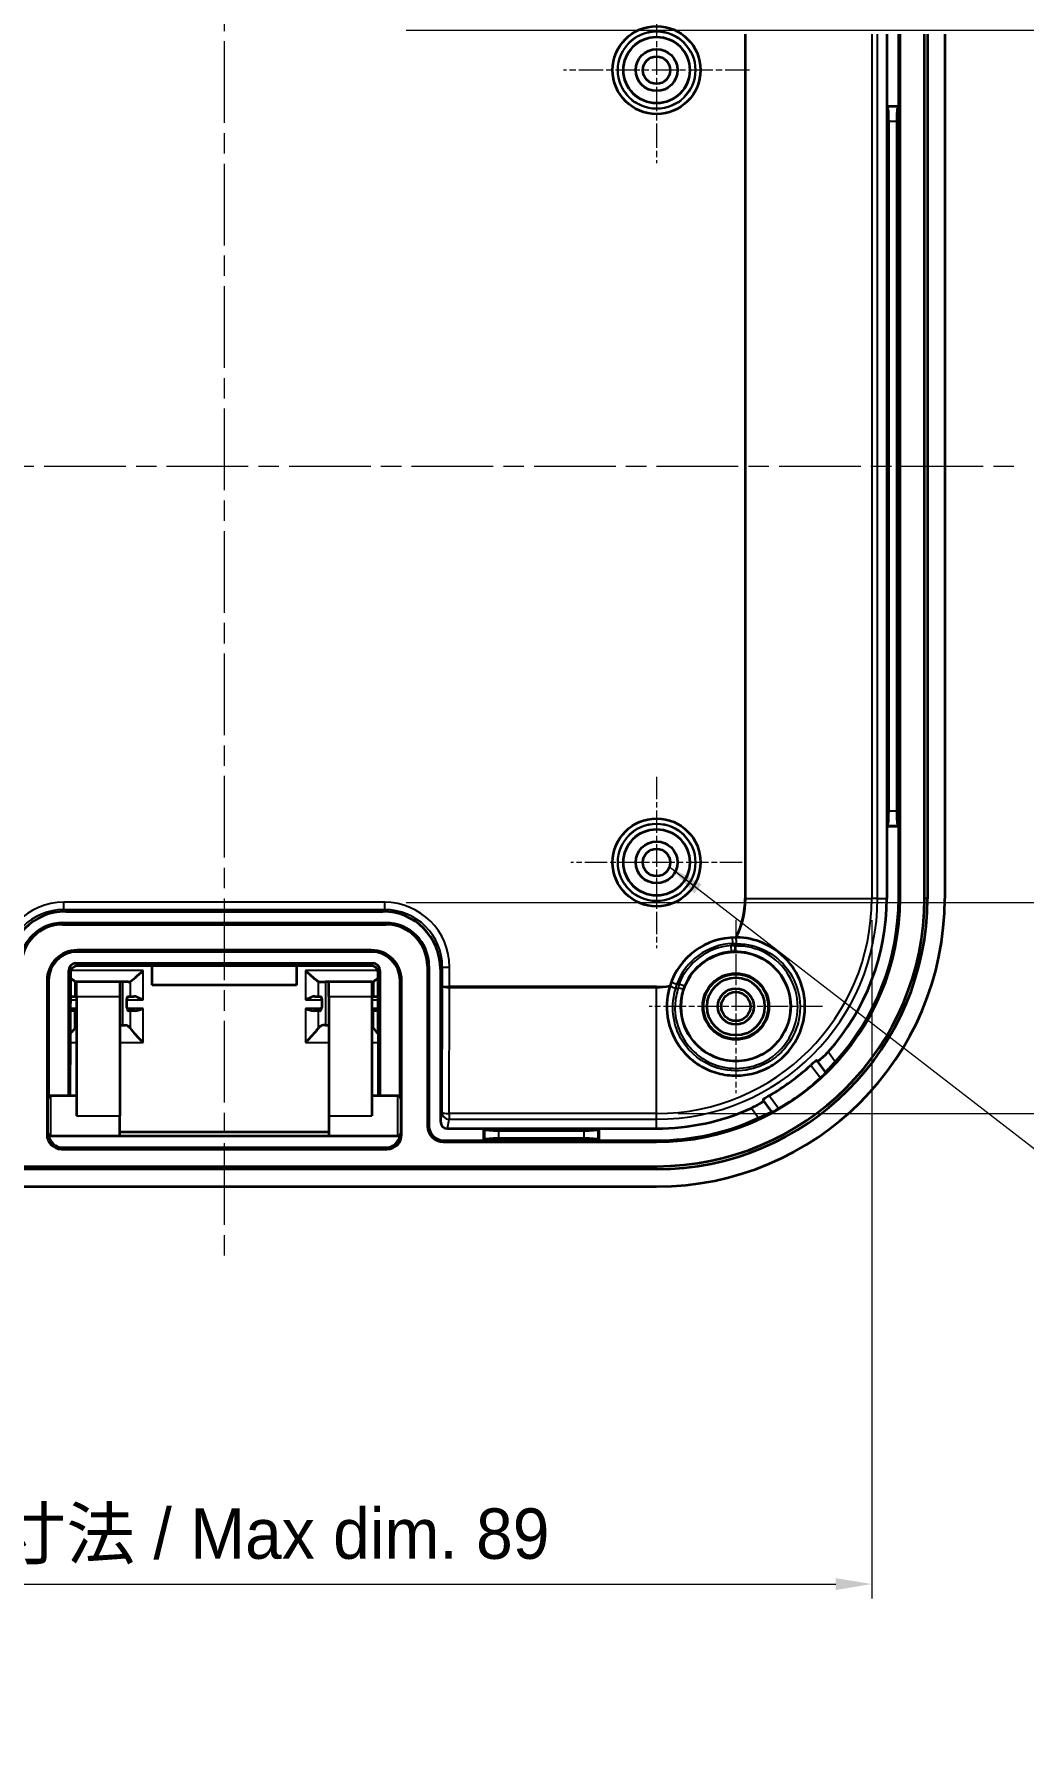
# Model space of a CAD drawing. Header units: millimetres. Extents: x -225 to 2542, y -269 to 293.
# Drawn here: x 1523.4 to 1592, y -10.8 to 107.4 of the extents above; entities that cross this region are included whole.
import ezdxf

# ---------------------------------------------------------------- set-up
doc = ezdxf.new("R2010")
doc.units = ezdxf.units.MM
doc.linetypes.add('CHAIN', pattern=[0.3543, 0.2362, -0.0295, 0.0591, -0.0295])
doc.layers.get('Defpoints').update_dxf_attribs({"lineweight": 25})
for name, color, linetype, lineweight in [('Center Mark (ISO)', 131, 'Continuous', 18), ('Centerline (ISO)', 131, 'Continuous', 18), ('Dimension (ISO)', 7, 'Continuous', 18), ('Symbol (ISO)', 7, 'Continuous', 18), ('Visible (ISO)', 7, 'Continuous', 35), ('Visible Narrow (ISO)', 7, 'Continuous', 25)]:
    doc.layers.add(name, color=color, linetype=linetype, lineweight=lineweight)
doc.styles.add('Note Text (TK)', font='MS PGothic.ttf')
doc.dimstyles.new('Default - Method 1b (TK)', dxfattribs={"dimtxt": 2.5, "dimasz": 2.5, "dimexe": 1, "dimexo": 1.5, "dimgap": 1, "dimtad": 1, "dimtoh": 1, "dimrnd": 1e-08, "dimdsep": 46, "dimtxsty": 'Note Text (TK)', "dimcen": 0.09, "dimdle": 5, "dimclrd": 100, "dimclre": 100, "dimclrt": 7, "dimadec": 1, "dimazin": 1, "dimtfac": 1, "dimtmove": 0, "dimatfit": 3, "dimfxl": 1, "dimtolj": 1, "dimlwd": -1, "dimlwe": -1, "dimarcsym": 0})
doc.dimstyles.new('Default - Method 1b (TK)$7', dxfattribs={"dimtxt": 2.5, "dimasz": 2.5, "dimexe": 1, "dimexo": 1.5, "dimgap": 1, "dimtad": 1, "dimtoh": 1, "dimrnd": 1e-08, "dimdsep": 46, "dimtxsty": 'Note Text (TK)', "dimcen": 0.09, "dimdle": 5, "dimclrd": 100, "dimclre": 100, "dimclrt": 7, "dimadec": 1, "dimazin": 1, "dimtfac": 1, "dimtmove": 0, "dimatfit": 3, "dimfxl": 1, "dimtolj": 1, "dimlwd": -1, "dimlwe": -1, "dimarcsym": 0})
doc.dimstyles.get("Standard").update_dxf_attribs({"dimtxt": 0.18, "dimasz": 0.18, "dimexe": 0.18, "dimexo": 0.0625, "dimgap": 0.09, "dimtad": 0, "dimtih": 1, "dimtoh": 1, "dimdec": 4, "dimzin": 0, "dimdsep": 46, "dimtxsty": 'Standard', "dimcen": 0.09, "dimadec": 0, "dimazin": 0, "dimtfac": 1, "dimtdec": 4, "dimtofl": 0, "dimtmove": 0, "dimatfit": 3, "dimfxl": 1, "dimtolj": 1, "dimtzin": 0, "dimarcsym": 0})
doc.dimstyles.new('Standard$0', dxfattribs={"dimtxt": 0.18, "dimasz": 0.18, "dimexe": 0.18, "dimexo": 0.0625, "dimgap": 0.09, "dimtad": 0, "dimtih": 1, "dimtoh": 1, "dimdec": 4, "dimzin": 0, "dimdsep": 46, "dimtxsty": 'Standard', "dimcen": 0.09, "dimadec": 0, "dimazin": 0, "dimtfac": 1, "dimtdec": 4, "dimtofl": 0, "dimtmove": 0, "dimatfit": 3, "dimfxl": 1, "dimtolj": 1, "dimtzin": 0, "dimarcsym": 0})

# ---------------------------------------------------------------- blocks, each defined once
blk = doc.blocks.new('*D55')
at = {"layer": 'Defpoints', "color": 0, "transparency": 16777216}
for p in [(1491.62, 47.43), (1581.48, 47.43), (1581.48, -0.16)]:
    blk.add_point(p, dxfattribs=at)
at = {"layer": 'Dimension (ISO)', "color": 100, "transparency": 16777216}
for p, q in [((1491.62, 45.93), (1491.62, -1.16)), ((1581.48, 45.93), (1581.48, -1.16)), ((1494.12, -0.16), (1578.98, -0.16))]:
    blk.add_line(p, q, dxfattribs=at)
for points in [[(1494.12, 0.25), (1494.12, -0.58), (1491.62, -0.16)], [(1578.98, 0.25), (1578.98, -0.58), (1581.48, -0.16)]]:
    blk.add_solid(points, dxfattribs=at)
at = {"layer": 'Dimension (ISO)', "color": 7, "transparency": 16777216, "insert": (1511.27, 3.14), "char_height": 3.5, "attachment_point": 4, "style": 'Note Text (TK)'}
blk.add_mtext('\\A1;有効寸法 / Max dim. 89', dxfattribs=at)
blk = doc.blocks.new('*D56')
at = {"layer": 'Defpoints', "color": 0, "transparency": 16777216}
for p in [(1547.68, 107.7), (1547.68, 47.16), (1606.5, 47.16)]:
    blk.add_point(p, dxfattribs=at)
at = {"layer": 'Dimension (ISO)', "color": 100, "transparency": 16777216}
for p, q in [((1549.18, 107.7), (1607.5, 107.7)), ((1606.5, 105.2), (1606.5, 49.66)), ((1549.18, 47.16), (1607.5, 47.16))]:
    blk.add_line(p, q, dxfattribs=at)
for points in [[(1606.09, 105.2), (1606.92, 105.2), (1606.5, 107.7)], [(1606.09, 49.66), (1606.92, 49.66), (1606.5, 47.16)]]:
    blk.add_solid(points, dxfattribs=at)
at = {"layer": 'Dimension (ISO)', "color": 7, "transparency": 16777216, "insert": (1602.87, 48.48), "char_height": 2.5, "attachment_point": 4, "rotation": 90, "style": 'Note Text (TK)'}
blk.add_mtext('\\A1;{\\H4;有効寸法 / Max dim. 60}', dxfattribs=at)
blk = doc.blocks.new('*D57')
at = {"layer": 'Defpoints', "color": 0, "transparency": 16777216}
for p in [(1566.55, 122.36), (1566.55, 32.5), (1626.3, 32.5)]:
    blk.add_point(p, dxfattribs=at)
at = {"layer": 'Dimension (ISO)', "color": 100, "transparency": 16777216}
for p, q in [((1568.05, 122.36), (1627.3, 122.36)), ((1626.3, 119.86), (1626.3, 35)), ((1568.05, 32.5), (1627.3, 32.5))]:
    blk.add_line(p, q, dxfattribs=at)
for points in [[(1625.88, 119.86), (1626.72, 119.86), (1626.3, 122.36)], [(1625.88, 35), (1626.72, 35), (1626.3, 32.5)]]:
    blk.add_solid(points, dxfattribs=at)
at = {"layer": 'Dimension (ISO)', "color": 7, "transparency": 16777216, "insert": (1622.99, 52.15), "char_height": 3.5, "attachment_point": 4, "rotation": 90, "style": 'Note Text (TK)'}
blk.add_mtext('\\A1;有効寸法 / Max dim. 89', dxfattribs=at)
blk = doc.blocks.new('*D124')
at = {"color": 0, "linetype": 'ByBlock', "lineweight": -2, "transparency": 16777216}
for p, q in [((1850.51, 130.28), (1837.12, 121.49)), ((1852.31, 130.28), (1850.51, 130.28)), ((1225.57, 81.18), (1230.27, 81.18)), ((1230.09, 79.38), (1230.09, 78.42)), ((1230.09, 75.48), (1230.09, 76.44)), ((1225.57, 73.68), (1230.27, 73.68))]:
    blk.add_line(p, q, dxfattribs=at)
at = {"color": 0, "lineweight": -2, "transparency": 16777216}
for p, q in [((1832.69, 118.63), (1832.87, 118.63)), ((1832.78, 118.54), (1832.78, 118.72))]:
    blk.add_line(p, q, dxfattribs=at)
at = {"color": 0, "transparency": 16777216}
for points in [[(1836.96, 121.74), (1837.29, 121.24), (1835.62, 120.5)], [(1229.79, 79.38), (1230.39, 79.38), (1230.09, 81.18)], [(1229.79, 75.48), (1230.39, 75.48), (1230.09, 73.68)]]:
    blk.add_solid(points, dxfattribs=at)
at = {"layer": 'Defpoints', "color": 0, "transparency": 16777216}
for p in [(1835.62, 120.5), (1829.93, 116.77), (1225.51, 81.18), (1225.51, 73.68), (1230.09, 73.68)]:
    blk.add_point(p, dxfattribs=at)
at = {"color": 0, "transparency": 16777216, "char_height": 1.8, "attachment_point": 5}
for s, insert in [('\\A1;∅6.8000', (1857.35, 130.28)), ('\\A1;7.5000', (1230.09, 77.43))]:
    blk.add_mtext(s, dxfattribs=dict(at, insert=insert))
blk = doc.blocks.new('*D125')
at = {"color": 0, "linetype": 'ByBlock', "lineweight": -2, "transparency": 16777216}
for p, q in [((1851.36, 108.92), (1837.75, 104.8)), ((1853.16, 108.92), (1851.36, 108.92)), ((1200.51, 77.37), (1200.51, 70.74)), ((1218.01, 77.37), (1218.01, 70.74)), ((1202.31, 70.92), (1204.52, 70.92)), ((1216.21, 70.92), (1214, 70.92))]:
    blk.add_line(p, q, dxfattribs=at)
at = {"color": 0, "lineweight": -2, "transparency": 16777216}
for p, q in [((1832.69, 103.29), (1832.87, 103.29)), ((1832.78, 103.2), (1832.78, 103.38))]:
    blk.add_line(p, q, dxfattribs=at)
at = {"color": 0, "transparency": 16777216}
for points in [[(1837.67, 105.09), (1837.84, 104.52), (1836.03, 104.28)], [(1202.31, 71.22), (1202.31, 70.62), (1200.51, 70.92)], [(1216.21, 71.22), (1216.21, 70.62), (1218.01, 70.92)]]:
    blk.add_solid(points, dxfattribs=at)
at = {"layer": 'Defpoints', "color": 0, "transparency": 16777216}
for p in [(1836.03, 104.28), (1829.52, 102.31), (1200.51, 77.43), (1218.01, 77.43), (1200.51, 70.92)]:
    blk.add_point(p, dxfattribs=at)
at = {"color": 0, "transparency": 16777216, "char_height": 1.8, "attachment_point": 5}
for s, insert in [('\\A1;∅6.8000', (1858.2, 108.92)), ('\\A1;17.5000', (1209.26, 70.92))]:
    blk.add_mtext(s, dxfattribs=dict(at, insert=insert))

msp = doc.modelspace()

# ---------------------------------------------------------------- linework, layer by layer
at = {"layer": 'Center Mark (ISO)', "linetype": 'CHAIN', "ltscale": 7.167188}
for p, q in [((1566.55239, 111.38177), (1566.55239, 98.48177)), ((1573.00239, 104.93177), (1560.10239, 104.93177))]:
    msp.add_line(p, q, dxfattribs=at)
at = {"layer": 'Center Mark (ISO)', "linetype": 'CHAIN', "ltscale": 6.611584}
for p, q in [((1566.55239, 55.88177), (1566.55239, 43.98177)), ((1572.50239, 49.93177), (1560.60239, 49.93177))]:
    msp.add_line(p, q, dxfattribs=at)
at = {"layer": 'Center Mark (ISO)', "linetype": 'CHAIN', "ltscale": 6.674367}
for p, q in [((1572.05239, 45.93827), (1572.05239, 33.92527)), ((1578.05889, 39.93177), (1566.04589, 39.93177))]:
    msp.add_line(p, q, dxfattribs=at)
at = {"layer": 'Centerline (ISO)', "linetype": 'CHAIN', "ltscale": 23.990969}
for p, q in [((1536.55239, 132.43177), (1536.55239, 22.43177)), ((1481.55239, 77.43177), (1591.55239, 77.43177))]:
    msp.add_line(p, q, dxfattribs=at)
at = {"layer": 'Visible (ISO)'}
for p, q in [((1582.52778, 107.43177), (1582.52778, 102.43177)), ((1583.35239, 102.43177), (1583.35239, 107.43177)), ((1583.45366, 47.43177), (1583.45366, 107.43177)), ((1585.14961, 47.43177), (1585.14961, 107.43177)), ((1585.35239, 107.43177), (1585.35239, 47.43177)), ((1586.55239, 107.43177), (1586.55239, 47.43177)), ((1582.52778, 102.43177), (1583.35239, 102.43177)), ((1582.52778, 102.43177), (1582.57915, 102.3804)), ((1582.52778, 102.43177), (1582.52778, 52.43177)), ((1583.35239, 102.43177), (1583.30102, 102.3804)), ((1583.35239, 52.43177), (1583.35239, 102.43177)), ((1582.65901, 53.47934), (1582.65901, 101.38421)), ((1583.22116, 101.38421), (1583.22116, 53.47934)), ((1582.52778, 52.43177), (1582.57915, 52.48314)), ((1582.52778, 52.43177), (1582.52778, 47.43177)), ((1583.35239, 52.43177), (1582.52778, 52.43177)), ((1583.35239, 52.43177), (1583.30102, 52.48314)), ((1583.35239, 47.43177), (1583.35239, 52.43177)), ((1525.55179, 46.53177), (1547.553, 46.53177)), ((1525.35239, 45.73177), (1547.75239, 45.73177)), ((1525.35239, 45.6305), (1547.75239, 45.6305)), ((1546.75239, 43.83304), (1526.35239, 43.83304)), ((1526.25232, 42.93177), (1546.85247, 42.93177)), ((1546.75239, 43.73177), (1526.35239, 43.73177)), ((1526.39704, 42.78698), (1546.70775, 42.78698)), ((1531.55239, 41.42253), (1531.55239, 42.78698)), ((1541.55239, 42.78698), (1541.55239, 41.42253)), ((1550.65112, 42.73177), (1550.65112, 31.63177)), ((1550.75239, 42.73177), (1550.75239, 31.63177)), ((1524.25112, 41.73177), (1524.25112, 31.02989)), ((1524.35239, 41.73177), (1524.35239, 33.66406)), ((1525.75239, 33.73177), (1525.75239, 42.43185)), ((1525.86384, 33.73177), (1525.89371, 42.28886)), ((1526.21118, 41.65881), (1526.21118, 40.63177)), ((1529.30239, 41.63177), (1526.30239, 41.63177)), ((1526.30239, 40.63177), (1526.30239, 41.63177)), ((1529.52065, 41.63177), (1529.30239, 41.63177)), ((1529.30239, 41.63177), (1529.30239, 40.63177)), ((1529.89249, 41.63177), (1529.52065, 41.63177)), ((1541.55239, 41.42253), (1531.55239, 41.42253)), ((1543.2123, 41.63177), (1543.58414, 41.63177)), ((1543.80239, 41.63177), (1543.58414, 41.63177)), ((1546.80239, 41.63177), (1543.80239, 41.63177)), ((1543.80239, 40.63177), (1543.80239, 41.63177)), ((1546.80239, 41.63177), (1546.80239, 40.63177)), ((1546.89361, 41.65881), (1546.89361, 40.63177)), ((1547.21108, 42.28886), (1547.24095, 33.73177)), ((1547.35239, 42.43185), (1547.35239, 33.73177)), ((1548.75239, 33.66406), (1548.75239, 41.73177)), ((1548.85366, 31.02989), (1548.85366, 41.73177)), ((1551.55239, 42.53238), (1551.55239, 31.9585)), ((1525.95141, 40.63177), (1526.21118, 40.63177)), ((1526.30239, 40.63177), (1526.21118, 40.63177)), ((1526.30239, 40.63177), (1526.30239, 32.33177)), ((1529.30239, 40.63177), (1529.30239, 32.33177)), ((1529.79249, 39.871), (1529.79249, 40.471)), ((1529.87447, 40.63177), (1530.02412, 40.63177)), ((1530.02412, 40.63177), (1530.26598, 40.63177)), ((1542.83881, 40.63177), (1543.08067, 40.63177)), ((1543.08067, 40.63177), (1543.23032, 40.63177)), ((1543.3123, 40.471), (1543.3123, 39.871)), ((1543.80239, 40.63177), (1543.80239, 32.33177)), ((1546.89361, 40.63177), (1546.80239, 40.63177)), ((1546.80239, 40.63177), (1546.80239, 32.33177)), ((1546.89361, 40.63177), (1547.15338, 40.63177)), ((1526.21118, 39.63177), (1525.88443, 39.63177)), ((1526.21118, 39.63177), (1526.30239, 39.63177)), ((1526.21118, 38.44107), (1526.21118, 39.63177)), ((1530.02412, 39.63177), (1529.91447, 39.63177)), ((1530.3712, 39.63177), (1530.02412, 39.63177)), ((1543.08067, 39.63177), (1542.73359, 39.63177)), ((1543.19032, 39.63177), (1543.08067, 39.63177)), ((1546.80239, 39.63177), (1546.89361, 39.63177)), ((1547.22036, 39.63177), (1546.89361, 39.63177)), ((1546.89361, 38.44107), (1546.89361, 39.63177)), ((1529.30239, 38.63177), (1529.52065, 38.63177)), ((1529.52065, 38.63177), (1529.69249, 38.63177)), ((1543.58414, 38.63177), (1543.4123, 38.63177)), ((1543.58414, 38.63177), (1543.80239, 38.63177)), ((1577.68956, 36.13404), (1578.26934, 35.34344)), ((1578.27768, 35.33207), (1578.26934, 35.34344)), ((1524.30239, 31.13177), (1524.30239, 33.53177)), ((1526.30239, 33.73177), (1524.50239, 33.73177)), ((1548.60239, 33.73177), (1546.80239, 33.73177)), ((1548.80239, 33.53177), (1548.80239, 31.13177)), ((1574.55987, 32.62317), (1573.9801, 33.41377)), ((1529.30239, 30.93177), (1529.30239, 32.33177)), ((1543.80239, 32.33177), (1543.80239, 30.93177)), ((1574.55987, 32.62317), (1574.56821, 32.6118)), ((1529.30239, 30.93177), (1524.50239, 30.93177)), ((1543.80239, 31.20082), (1529.30239, 31.20082)), ((1543.80239, 30.93177), (1529.30239, 30.93177)), ((1548.60239, 30.93177), (1543.80239, 30.93177)), ((1552.05151, 31.45639), (1554.55239, 31.45639)), ((1554.55239, 31.45639), (1562.55239, 31.45639)), ((1554.55239, 31.45639), (1554.60376, 31.40502)), ((1554.55239, 30.63177), (1554.55239, 31.45639)), ((1555.59996, 31.32516), (1561.50483, 31.32516)), ((1561.50483, 30.76301), (1555.59996, 30.76301)), ((1562.55239, 31.45639), (1562.50102, 31.40502)), ((1562.55239, 31.45639), (1566.55239, 31.45639)), ((1562.55239, 31.45639), (1562.55239, 30.63177)), ((1525.25052, 30.0305), (1547.85427, 30.0305)), ((1525.35179, 30.13177), (1547.753, 30.13177)), ((1551.75239, 30.63177), (1554.55239, 30.63177)), ((1551.75239, 30.5305), (1566.55239, 30.5305)), ((1554.55239, 30.63177), (1554.60376, 30.68314)), ((1554.55239, 30.63177), (1562.55239, 30.63177)), ((1562.55239, 30.63177), (1562.50102, 30.68314)), ((1562.55239, 30.63177), (1566.55239, 30.63177)), ((1506.55239, 28.83456), (1566.55239, 28.83456)), ((1566.55239, 28.63177), (1506.55239, 28.63177)), ((1506.55239, 27.43177), (1566.55239, 27.43177))]:
    msp.add_line(p, q, dxfattribs=at)
for centre, radius in [((1566.55239, 104.93177), 3.05), ((1566.55239, 104.93177), 2.3), ((1566.55239, 104.93177), 1.45), ((1566.55239, 104.93177), 0.95), ((1566.55239, 49.93177), 3.05), ((1566.55239, 49.93177), 2.3), ((1566.55239, 49.93177), 1.45), ((1566.55239, 49.93177), 0.95), ((1572.05239, 39.93177), 3.8), ((1572.05239, 39.93177), 2.3), ((1572.05239, 39.93177), 2.25), ((1572.05239, 39.93177), 2), ((1572.05239, 39.93177), 1.25007), ((1572.05239, 39.93177), 1.0065)]:
    msp.add_circle(centre, radius, dxfattribs=at)
for centre, radius, start, end in [((1566.55239, 47.43177), 20, 270, 0), ((1566.55239, 47.43177), 18.8, 270, 0), ((1566.55239, 47.43177), 16.90127, 270, 0), ((1566.55239, 47.43177), 18.59721, 270, 0), ((1566.55239, 47.43177), 15.97538, 318.1751297, 0), ((1566.55239, 47.43177), 16.8, 317.5820266, 0), ((1525.35239, 42.73177), 3, 90, 180), ((1525.35239, 42.73177), 2.89873, 90, 180), ((1547.75239, 42.73177), 3, 0, 90), ((1547.75239, 42.73177), 2.89873, 0, 90), ((1526.35239, 41.73177), 2.10127, 90, 180), ((1546.75239, 41.73177), 2.10127, 0, 90), ((1572.05239, 39.93177), 4.79058, 90.0990212, 162.4086543), ((1526.35239, 41.73177), 2, 90, 180), ((1546.75239, 41.73177), 2, 0, 90), ((1566.55239, 47.43177), 15.76427, 299.6973777, 312.8102978), ((1566.55239, 47.43177), 16.86635, 300.1274863, 312.3801891), ((1524.50239, 33.53177), 0.2, 90, 180), ((1548.60239, 33.53177), 0.2, 0, 90), ((1566.55239, 47.43177), 15.97538, 270, 294.3325458), ((1566.55239, 47.43177), 16.8, 270, 294.9256489), ((1524.50239, 31.13177), 0.2, 180, 270), ((1548.60239, 31.13177), 0.2, 270, 0), ((1551.75239, 31.63177), 1.10127, 180, 270), ((1551.75239, 31.63177), 1, 180, 270)]:
    msp.add_arc(centre, radius, start, end, dxfattribs=at)
for centre, major_axis, ratio, start_param, end_param in [((1582.57152, 101.38421), (0, -1), 0.087488664, 1.570796327, 3.054326191), ((1583.30865, 101.38421), (0, 1), 0.087488664, 0.087266463, 1.570796327), ((1582.57152, 53.47934), (0, -1), 0.087488664, 0.087266463, 1.570796327), ((1583.30865, 53.47934), (0, 1), 0.087488664, 1.570796327, 3.054326191), ((1525.553, 42.53116), (-2.82929, 2.82929), 0.99969546, 5.497939437, 7.068431177), ((1547.55179, 42.53116), (2.82929, 2.82929), 0.99969546, 5.497939437, 7.068431177), ((1526.25247, 42.4317), (-0.35366, 0.35366), 0.99969546, 5.497939437, 7.068431177), ((1546.85232, 42.4317), (0.35366, 0.35366), 0.99969546, 5.497939437, 7.068431177), ((1525.30239, 42.63177), (0.99513, -0.99513), 0.099019514, 5.442071127, 5.951443079), ((1529.79249, 42.63177), (-0.13247, 0.99786), 0.493449284, 3.076178956, 3.35032115), ((1530.91499, 42.63177), (-0.99513, -0.99513), 0.099019514, 0.372839975, 1.472098547), ((1542.1898, 42.63177), (0.99513, -0.99513), 0.099019514, 4.81108676, 5.910345333), ((1543.3123, 42.63177), (-0.13247, -0.99786), 0.493449284, 6.07445681, 6.348599005), ((1547.80239, 42.63177), (-0.99513, -0.99513), 0.099019514, 0.331742229, 0.84111418), ((1529.89447, 40.43177), (0.02649, -0.19957), 0.493449284, 3.076178956, 4.449579722), ((1543.21032, 40.43177), (0.02649, 0.19957), 0.493449284, 4.975198238, 6.348599005), ((1529.89447, 39.83177), (0.02649, -0.19957), 0.493449284, 4.449579722, 6.217771609), ((1543.21032, 39.83177), (0.02649, 0.19957), 0.493449284, 3.207006352, 4.975198238), ((1525.30239, 37.63177), (0.99513, 0.99513), 0.099019514, 5.228094515, 5.754047519), ((1529.79249, 37.63177), (-0.13247, 0.99786), 0.493449284, 5.548838295, 6.217771609), ((1530.91499, 37.63177), (-0.99513, 0.99513), 0.099019514, 0.570235534, 1.669494107), ((1542.1898, 37.63177), (0.99513, 0.99513), 0.099019514, 4.6136912, 5.712949773), ((1543.3123, 37.63177), (-0.13247, -0.99786), 0.493449284, 3.207006352, 3.875939666), ((1547.80239, 37.63177), (-0.99513, 0.99513), 0.099019514, 0.529137788, 1.055090792), ((1552.05247, 31.95947), (-0.07809, -0.49706), 0.993734207, 4.869177579, 6.438046609), ((1525.25173, 31.03111), (-0.70797, -0.70797), 0.998782766, 5.498396131, 7.067974483), ((1525.353, 31.13238), (-0.70797, -0.70797), 0.998782766, 5.641208946, 7.067974483), ((1547.75178, 31.13238), (0.70797, -0.70797), 0.998782766, 5.498396131, 6.925161668), ((1547.85306, 31.03111), (0.70797, -0.70797), 0.998782766, 5.498396131, 7.067974483), ((1555.59996, 31.41264), (-1, 0), 0.087488664, 0.087266463, 1.570796327), ((1555.59996, 30.67552), (1, 0), 0.087488664, 1.570796327, 3.054326191), ((1561.50483, 31.41264), (-1, 0), 0.087488664, 1.570796327, 3.054326191), ((1561.50483, 30.67552), (1, 0), 0.087488664, 0.087266463, 1.570796327)]:
    msp.add_ellipse(centre, major_axis=major_axis, ratio=ratio, start_param=start_param, end_param=end_param, dxfattribs=at)
for points, knots in [([(1567.46648, 41.31716), (1567.2853, 40.71945), (1567.22541, 40.08899), (1567.28038, 39.48934), (1567.35525, 38.67246), (1567.65383, 37.8433), (1568.39361, 36.80279), (1568.68753, 36.48833), (1569.34368, 35.95066), (1569.70596, 35.72752), (1570.44788, 35.39309), (1570.86535, 35.26313), (1571.72133, 35.12552), (1572.15984, 35.11791), (1572.95553, 35.20212), (1573.38068, 35.30036), (1574.18697, 35.61211), (1574.56809, 35.82564), (1575.21248, 36.29819), (1575.5307, 36.59751), (1576.07039, 37.27281), (1576.29187, 37.64877), (1576.61136, 38.38235), (1576.73591, 38.80287), (1576.86195, 39.66064), (1576.86348, 40.09786), (1576.76752, 40.90599), (1576.66358, 41.31859), (1576.34801, 42.10601), (1576.13643, 42.48086), (1575.3664, 43.49918), (1574.66533, 44.03319), (1573.35333, 44.5828), (1572.73403, 44.71518), (1572.1095, 44.72204)], [2.758261052, 2.758261052, 2.758261052, 2.758261052, 2.94248656, 2.94248656, 2.94248656, 3.193451437, 3.193451437, 3.318933876, 3.318933876, 3.444416315, 3.444416315, 3.565154993, 3.565154993, 3.68589367, 3.68589367, 3.805756536, 3.805756536, 3.925619402, 3.925619402, 4.045482268, 4.045482268, 4.165345134, 4.165345134, 4.286083811, 4.286083811, 4.406822489, 4.406822489, 4.532304928, 4.532304928, 4.657787367, 4.657787367, 4.908752244, 4.908752244, 5.092977752, 5.092977752, 5.092977752, 5.092977752]), ([(1525.89371, 42.28886), (1525.89389, 42.34068), (1525.9023, 42.39257), (1525.9349, 42.49151), (1525.95909, 42.53854), (1526.02101, 42.62307), (1526.05873, 42.66055), (1526.14404, 42.72215), (1526.19161, 42.74627), (1526.29011, 42.77812), (1526.34085, 42.7864), (1526.3934, 42.78697), (1526.39522, 42.78698), (1526.39704, 42.78698)], [-1.666124369, -1.666124369, -1.666124369, -1.666124369, -1.352026021, -1.352026021, -1.037927673, -1.037927673, -0.723829325, -0.723829325, -0.409730977, -0.409730977, -0.106504761, -0.106504761, -0.095632629, -0.095632629, -0.095632629, -0.095632629]), ([(1546.70775, 42.78698), (1546.75765, 42.78698), (1546.80765, 42.7795), (1546.90403, 42.75), (1546.95034, 42.72775), (1547.03565, 42.66959), (1547.07431, 42.63322), (1547.13851, 42.55048), (1547.16401, 42.50412), (1547.19936, 42.40607), (1547.20922, 42.3544), (1547.21098, 42.29802), (1547.21106, 42.29344), (1547.21108, 42.28886)], [0.095632629, 0.095632629, 0.095632629, 0.095632629, 0.393930985, 0.393930985, 0.696728856, 0.696728856, 1.01018819, 1.01018819, 1.324286538, 1.324286538, 1.638384886, 1.638384886, 1.666124369, 1.666124369, 1.666124369, 1.666124369]), ([(1526.21118, 41.65881), (1526.21403, 41.65767), (1526.21688, 41.65658), (1526.26168, 41.63983), (1526.30247, 41.63177), (1526.34039, 41.63177)], [0.44219901658, 0.44219901658, 0.44219901658, 0.44219901658, 0.44379430701, 0.44379430701, 0.46734228411, 0.46734228411, 0.46734228411, 0.46734228411]), ([(1546.7644, 41.63177), (1546.80232, 41.63177), (1546.8431, 41.63983), (1546.88791, 41.65658), (1546.89076, 41.65767), (1546.89361, 41.65881)], [0.49692424078, 0.49692424078, 0.49692424078, 0.49692424078, 0.52047221788, 0.52047221788, 0.52206750831, 0.52206750831, 0.52206750831, 0.52206750831]), ([(1525.95141, 40.63177), (1525.93518, 40.63176), (1525.9186, 40.63027), (1525.8976, 40.62718), (1525.89277, 40.6264), (1525.8879, 40.62554)], [0.133611136485, 0.133611136485, 0.133611136485, 0.133611136485, 0.139688673208, 0.139688673208, 0.141487187091, 0.141487187091, 0.141487187091, 0.141487187091]), ([(1530.91499, 40.39255), (1530.81548, 40.43619), (1530.70798, 40.48677), (1530.50122, 40.57577), (1530.40219, 40.61506), (1530.29878, 40.63027), (1530.28221, 40.63176), (1530.26598, 40.63177)], [0, 0, 0, 0, 0.03270193938, 0.03270193938, 0.06540387875, 0.06540387875, 0.07148141547, 0.07148141547, 0.07148141547, 0.07148141547]), ([(1542.83881, 40.63177), (1542.82258, 40.63176), (1542.80601, 40.63027), (1542.70259, 40.61506), (1542.60356, 40.57577), (1542.3968, 40.48677), (1542.28931, 40.43619), (1542.1898, 40.39255)], [0.13219078519, 0.13219078519, 0.13219078519, 0.13219078519, 0.13826832191, 0.13826832191, 0.17097026129, 0.17097026129, 0.20367220067, 0.20367220067, 0.20367220067, 0.20367220067]), ([(1547.21691, 40.6255), (1547.21199, 40.62639), (1547.20715, 40.62719), (1547.18624, 40.63027), (1547.16964, 40.63176), (1547.15338, 40.63177)], [0.06221002941, 0.06221002941, 0.06221002941, 0.06221002941, 0.063993509114, 0.063993509114, 0.070052936632, 0.070052936632, 0.070052936632, 0.070052936632]), ([(1567.48584, 41.37961), (1567.48419, 41.37439), (1567.48254, 41.36917), (1567.47599, 41.34826), (1567.47117, 41.33262), (1567.46648, 41.31716)], [-0.049503284304, -0.049503284304, -0.049503284304, -0.049503284304, -0.047868114294, -0.047868114294, -0.042949479016, -0.042949479016, -0.042949479016, -0.042949479016]), ([(1530.3712, 39.63177), (1530.43725, 39.63244), (1530.51144, 39.64673), (1530.68192, 39.69463), (1530.8084, 39.74581), (1530.91499, 39.79255)], [0.1463395619, 0.1463395619, 0.1463395619, 0.1463395619, 0.16864210745, 0.16864210745, 0.20367220067, 0.20367220067, 0.20367220067, 0.20367220067]), ([(1542.1898, 39.79255), (1542.29639, 39.74581), (1542.42287, 39.69463), (1542.59335, 39.64673), (1542.66754, 39.63244), (1542.73359, 39.63177)], [0, 0, 0, 0, 0.03503009322, 0.03503009322, 0.05733263876, 0.05733263876, 0.05733263876, 0.05733263876]), ([(1526.30229, 38.5249), (1526.27565, 38.50288), (1526.24799, 38.4777), (1526.21688, 38.4468), (1526.21403, 38.44395), (1526.21118, 38.44107)], [0.50461139203, 0.50461139203, 0.50461139203, 0.50461139203, 0.52047221788, 0.52047221788, 0.52206750831, 0.52206750831, 0.52206750831, 0.52206750831]), ([(1546.89361, 38.44107), (1546.89076, 38.44395), (1546.88791, 38.4468), (1546.8568, 38.4777), (1546.82914, 38.50288), (1546.8025, 38.5249)], [0.44219901658, 0.44219901658, 0.44219901658, 0.44219901658, 0.44379430701, 0.44379430701, 0.45965513286, 0.45965513286, 0.45965513286, 0.45965513286]), ([(1578.45704, 36.77849), (1578.37662, 36.68863), (1578.28857, 36.59615), (1578.11379, 36.42487), (1578.02756, 36.34734), (1577.88629, 36.23072), (1577.82205, 36.1839), (1577.72915, 36.12994), (1577.70053, 36.12273), (1577.69072, 36.13268), (1577.69031, 36.1331), (1577.68992, 36.13356), (1577.68956, 36.13404)], [0.4615731589, 0.4615731589, 0.4615731589, 0.4615731589, 0.4974616359, 0.4974616359, 0.5357033075, 0.5357033075, 0.5736428142, 0.5736428142, 0.6115823208, 0.6115823208, 0.6115823208, 0.6131983698, 0.6131983698, 0.6131983698, 0.6131983698]), ([(1577.66299, 36.17026), (1577.66282, 36.17051), (1577.66262, 36.17074), (1577.66241, 36.17095), (1577.65755, 36.17588), (1577.64346, 36.17234), (1577.59741, 36.14613), (1577.56543, 36.12348), (1577.49435, 36.06821), (1577.45056, 36.03191), (1577.35837, 35.95189), (1577.31017, 35.90848), (1577.26537, 35.86698)], [-0.0008104008, -0.0008104008, -0.0008104008, -0.0008104008, 0, 0, 0, 0.01881195446, 0.01881195446, 0.03762390892, 0.03762390892, 0.05649712781, 0.05649712781, 0.07473548481, 0.07473548481, 0.07473548481, 0.07473548481]), ([(1578.26934, 35.34344), (1578.26675, 35.34696), (1578.28175, 35.36784), (1578.34851, 35.44507), (1578.40072, 35.50197), (1578.52261, 35.63317), (1578.60085, 35.71666), (1578.7716, 35.90016), (1578.86404, 36.00021), (1578.95175, 36.09616), (1578.95332, 36.09788), (1578.95489, 36.0996)], [0.3055549665, 0.3055549665, 0.3055549665, 0.3055549665, 0.3427157131, 0.3427157131, 0.3803534392, 0.3803534392, 0.4186565601, 0.4186565601, 0.456959681, 0.456959681, 0.4576569275, 0.4576569275, 0.4576569275, 0.4576569275]), ([(1577.92111, 34.9728), (1577.92157, 34.97322), (1577.92203, 34.97364), (1577.96921, 35.01671), (1578.01845, 35.06279), (1578.10792, 35.14881), (1578.14818, 35.18874), (1578.21083, 35.25269), (1578.23747, 35.28104), (1578.27142, 35.31973), (1578.27896, 35.33028), (1578.27768, 35.33207)], [0.07533018488, 0.07533018488, 0.07533018488, 0.07533018488, 0.07551766629, 0.07551766629, 0.09449399135, 0.09449399135, 0.11347031642, 0.11347031642, 0.13238645648, 0.13238645648, 0.15106430324, 0.15106430324, 0.15106430324, 0.15106430324]), ([(1573.9801, 33.41377), (1573.98046, 33.41328), (1573.98077, 33.41278), (1573.98105, 33.41225), (1573.98759, 33.39991), (1573.97211, 33.37478), (1573.89273, 33.30239), (1573.82876, 33.2552), (1573.67507, 33.15551), (1573.57521, 33.09657), (1573.35931, 32.98135), (1573.24464, 32.92518), (1573.13476, 32.87549)], [0.6099662718, 0.6099662718, 0.6099662718, 0.6099662718, 0.6115823208, 0.6115823208, 0.6115823208, 0.6495218274, 0.6495218274, 0.6874613341, 0.6874613341, 0.7257030057, 0.7257030057, 0.7615914827, 0.7615914827, 0.7615914827, 0.7615914827]), ([(1574.36231, 33.73807), (1574.30927, 33.70782), (1574.25338, 33.6749), (1574.14935, 33.61102), (1574.10157, 33.58016), (1574.02748, 33.52899), (1573.99627, 33.5053), (1573.95743, 33.46925), (1573.94982, 33.45688), (1573.95306, 33.45076), (1573.9532, 33.45049), (1573.95336, 33.45024), (1573.95354, 33.45)], [-0.07473548481, -0.07473548481, -0.07473548481, -0.07473548481, -0.05649712781, -0.05649712781, -0.03762390892, -0.03762390892, -0.01881195446, -0.01881195446, 0, 0, 0, 0.0008104008, 0.0008104008, 0.0008104008, 0.0008104008]), ([(1573.63262, 32.1966), (1573.63473, 32.19758), (1573.63684, 32.19856), (1573.75472, 32.25337), (1573.87793, 32.31147), (1574.10426, 32.41917), (1574.20742, 32.46869), (1574.36918, 32.54551), (1574.43914, 32.5782), (1574.53287, 32.61866), (1574.55729, 32.62669), (1574.55987, 32.62317)], [0.1513922137, 0.1513922137, 0.1513922137, 0.1513922137, 0.1520894601, 0.1520894601, 0.1903925811, 0.1903925811, 0.228695702, 0.228695702, 0.2663334281, 0.2663334281, 0.3034941747, 0.3034941747, 0.3034941747, 0.3034941747]), ([(1574.56821, 32.6118), (1574.56953, 32.61003), (1574.58186, 32.61406), (1574.62897, 32.6348), (1574.66401, 32.65169), (1574.74384, 32.69223), (1574.79402, 32.71861), (1574.90296, 32.7781), (1574.96171, 32.81121), (1575.01697, 32.84326), (1575.01751, 32.84357), (1575.01805, 32.84389)], [0.15126561918, 0.15126561918, 0.15126561918, 0.15126561918, 0.16994346594, 0.16994346594, 0.188859606, 0.188859606, 0.20783593106, 0.20783593106, 0.22681225613, 0.22681225613, 0.22699973754, 0.22699973754, 0.22699973754, 0.22699973754])]:
    msp.add_open_spline(points, degree=3, knots=knots, dxfattribs=at)
msp.add_open_spline([(1572.1095, 44.72204), (1572.08794, 44.72227), (1572.06604, 44.72238), (1572.04412, 44.72234)], degree=3, dxfattribs=at)
for points, weights in [([(1577.663, 36.17027), (1577.67626, 36.15218), (1577.68956, 36.13404)], [1.00000878958, 1.00001103395, 1.00001126857]), ([(1573.9801, 33.41377), (1573.9668, 33.43191), (1573.95353, 33.44999)], [1.00001127068, 1.00001103601, 1.00000879122])]:
    msp.add_rational_spline(points, weights, degree=2, dxfattribs=at)
at = {"layer": 'Visible Narrow (ISO)'}
for p, q in [((1572.67612, 107.43177), (1572.67612, 47.43177)), ((1572.73496, 47.43177), (1572.73496, 107.43177)), ((1581.48341, 107.43177), (1581.48341, 47.43177)), ((1581.88229, 47.43177), (1581.88229, 107.43177)), ((1583.30102, 102.3804), (1582.57915, 102.3804)), ((1582.65901, 101.38421), (1583.22116, 101.38421)), ((1583.22116, 53.47934), (1582.65901, 53.47934)), ((1582.57915, 52.48314), (1583.30102, 52.48314)), ((1572.67612, 47.43177), (1572.73496, 47.43177)), ((1572.73496, 47.43177), (1581.48341, 47.43177)), ((1581.88229, 47.43177), (1581.48341, 47.43177)), ((1581.88229, 47.43177), (1582.52778, 47.43177)), ((1583.35239, 47.43177), (1583.45366, 47.43177)), ((1585.35239, 47.43177), (1585.14961, 47.43177)), ((1547.68407, 47.16276), (1525.42072, 47.16276)), ((1525.42072, 46.66284), (1525.42072, 47.16276)), ((1525.42072, 46.66284), (1547.68407, 46.66284)), ((1525.55179, 46.53177), (1525.42072, 46.66284)), ((1547.68407, 46.66284), (1547.553, 46.53177)), ((1547.68407, 46.66284), (1547.68407, 47.16276)), ((1525.35239, 45.73177), (1525.35239, 45.6305)), ((1547.75239, 45.73177), (1547.75239, 45.6305)), ((1526.35239, 43.73177), (1526.35239, 43.83304)), ((1546.75239, 43.73177), (1546.75239, 43.83304)), ((1571.75826, 43.75925), (1571.72761, 44.15806)), ((1571.80158, 44.71262), (1571.82253, 44.31318)), ((1526.39704, 42.78705), (1526.25232, 42.93177)), ((1526.39704, 42.78705), (1526.39704, 42.78698)), ((1546.70775, 42.78705), (1526.39704, 42.78705)), ((1546.85247, 42.93177), (1546.70775, 42.78705)), ((1546.70775, 42.78705), (1546.70775, 42.78698)), ((1550.75239, 42.73177), (1550.65112, 42.73177)), ((1551.55239, 42.53238), (1551.68346, 42.66345)), ((1551.68346, 42.66345), (1552.18338, 42.66345)), ((1551.68346, 42.66345), (1551.68346, 41.32785)), ((1552.18338, 41.30805), (1552.18338, 42.66345)), ((1524.35239, 41.73177), (1524.25112, 41.73177)), ((1525.75239, 42.43185), (1525.89364, 42.29061)), ((1525.89364, 42.29061), (1525.86376, 33.73177)), ((1530.91499, 42.43566), (1525.91655, 42.43566)), ((1529.52065, 38.63177), (1529.52065, 41.63177)), ((1530.02412, 41.66912), (1530.02412, 40.63177)), ((1530.91499, 40.39255), (1530.91499, 42.43566)), ((1542.1898, 42.43566), (1542.1898, 40.39255)), ((1547.18824, 42.43566), (1542.1898, 42.43566)), ((1543.08067, 40.63177), (1543.08067, 41.66912)), ((1543.58414, 41.63177), (1543.58414, 38.63177)), ((1547.21115, 42.29061), (1547.35239, 42.43185)), ((1547.24103, 33.73177), (1547.21115, 42.29061)), ((1548.75239, 41.73177), (1548.85366, 41.73177)), ((1567.94269, 41.46796), (1567.56802, 41.60801)), ((1568.11916, 41.51187), (1568.49033, 41.36276)), ((1525.88709, 40.39255), (1526.30239, 40.39255)), ((1526.30239, 40.63177), (1529.30239, 40.63177)), ((1529.79249, 40.39255), (1530.91499, 40.39255)), ((1542.1898, 40.39255), (1543.3123, 40.39255)), ((1543.80239, 40.63177), (1546.80239, 40.63177)), ((1546.80239, 40.39255), (1547.2177, 40.39255)), ((1551.68346, 41.32785), (1551.65299, 32.59882)), ((1552.15291, 32.50076), (1552.18345, 41.24921)), ((1552.18328, 41.24921), (1552.18338, 41.30805)), ((1552.18345, 41.30805), (1552.18338, 41.30805)), ((1552.18345, 41.24921), (1552.18345, 41.30805)), ((1566.55239, 41.30805), (1552.18345, 41.30805)), ((1552.18345, 41.24921), (1566.55239, 41.24921)), ((1566.55239, 41.30805), (1566.55239, 41.24921)), ((1566.55239, 32.50076), (1566.55239, 41.24921)), ((1526.30239, 39.79255), (1525.88499, 39.79255)), ((1530.91499, 39.79255), (1529.80034, 39.79255)), ((1530.02412, 39.63177), (1530.02412, 38.41626)), ((1530.91499, 37.43566), (1530.91499, 39.79255)), ((1543.30445, 39.79255), (1542.1898, 39.79255)), ((1542.1898, 39.79255), (1542.1898, 37.43566)), ((1543.08067, 38.41626), (1543.08067, 39.63177)), ((1547.21979, 39.79255), (1546.80239, 39.79255)), ((1525.87677, 37.43566), (1526.30239, 37.43566)), ((1529.30239, 37.43566), (1530.91499, 37.43566)), ((1542.1898, 37.43566), (1543.80239, 37.43566)), ((1546.80239, 37.43566), (1547.22802, 37.43566)), ((1578.95489, 36.0996), (1578.45704, 36.77849)), ((1577.26537, 35.86698), (1577.92111, 34.9728)), ((1524.50239, 33.73177), (1524.50239, 30.93177)), ((1548.60239, 30.93177), (1548.60239, 33.73177)), ((1575.01805, 32.84389), (1574.36231, 33.73807)), ((1526.30239, 32.33177), (1529.30239, 32.33177)), ((1543.80239, 32.33177), (1546.80239, 32.33177)), ((1551.65299, 32.59882), (1551.55239, 31.9585)), ((1552.05151, 31.45639), (1552.15291, 32.10188)), ((1552.15291, 32.50076), (1552.15291, 32.10188)), ((1566.55239, 32.50076), (1552.15291, 32.50076)), ((1552.15291, 32.10188), (1566.55239, 32.10188)), ((1566.55239, 32.10188), (1566.55239, 32.50076)), ((1566.55239, 31.45639), (1566.55239, 32.10188)), ((1573.13476, 32.87549), (1573.63262, 32.1966)), ((1524.30761, 31.08638), (1524.25112, 31.02989)), ((1529.30239, 31.19717), (1543.80239, 31.19717)), ((1548.85366, 31.02989), (1548.79718, 31.08638)), ((1550.75239, 31.63177), (1550.65112, 31.63177)), ((1554.60376, 31.40502), (1554.60376, 30.68314)), ((1555.59996, 30.76301), (1555.59996, 31.32516)), ((1561.50483, 31.32516), (1561.50483, 30.76301)), ((1562.50102, 30.68314), (1562.50102, 31.40502)), ((1525.25052, 30.0305), (1525.35179, 30.13177)), ((1547.753, 30.13177), (1547.85427, 30.0305)), ((1551.75239, 30.63177), (1551.75239, 30.5305)), ((1566.55239, 30.63177), (1566.55239, 30.5305)), ((1566.55239, 28.63177), (1566.55239, 28.83456))]:
    msp.add_line(p, q, dxfattribs=at)
for centre, radius in [((1566.55239, 104.93177), 3.0492), ((1566.55239, 104.93177), 2.69921), ((1566.55239, 104.93177), 2.67435), ((1566.55239, 104.93177), 2.32436), ((1566.55239, 49.93177), 3.0492), ((1566.55239, 49.93177), 2.69921), ((1566.55239, 49.93177), 2.67435), ((1566.55239, 49.93177), 2.32436)]:
    msp.add_circle(centre, radius, dxfattribs=at)
for centre, radius, start, end in [((1566.55239, 47.43177), 15.32989, 270, 0), ((1566.55239, 47.43177), 14.93101, 270, 0), ((1566.55239, 47.43177), 6.12373, 333.7398038, 0), ((1566.55239, 47.43177), 6.18256, 334.0053772, 0), ((1572.05239, 39.93177), 4.78742, 93.0031441, 159.5045314), ((1572.05239, 39.93177), 4.38743, 93.0031441, 159.5045314), ((1572.05239, 39.93177), 4.23875, 94.3944743, 158.1132011), ((1566.55239, 47.43177), 6.12373, 327.6835954, 329.385136), ((1566.55239, 47.43177), 6.37868, 328.8096818, 330.3938324), ((1572.05239, 39.93177), 3.83876, 94.3944743, 158.1132011), ((1566.55239, 47.43177), 6.12373, 283.1225395, 284.8240801), ((1566.55239, 47.43177), 6.12373, 270, 278.7678717), ((1566.55239, 47.43177), 6.18256, 270, 278.5022983), ((1566.55239, 47.43177), 6.37868, 282.1138431, 283.6979937)]:
    msp.add_arc(centre, radius, start, end, dxfattribs=at)
for centre, major_axis, ratio, start_param, end_param in [((1525.42209, 42.66208), (-3.18295, 3.18295), 0.99969546, 5.497939437, 7.068431177), ((1525.42209, 42.66208), (-2.8295, 2.8295), 0.999619365, 5.497939437, 7.068431177), ((1547.6827, 42.66208), (3.18295, 3.18295), 0.99969546, 5.497939437, 7.068431177), ((1547.6827, 42.66208), (2.8295, 2.8295), 0.999619365, 5.497939437, 7.068431177), ((1571.94194, 44.16899), (0.01007, -0.39987), 0.16608896, 0.005309737, 1.464841263), ((1572.03008, 44.31924), (-0.0024, 0.39999), 0.170748144, 4.614323287, 6.277871281), ((1526.39386, 42.2903), (-0.4694, -0.17452), 0.990797014, 4.353094874, 5.923586614), ((1546.71093, 42.2903), (-0.4694, 0.17452), 0.990797014, 3.501191347, 5.071683087), ((1525.39371, 42.29061), (0.5, -0.00175), 0.196114986, 0, 0.017798968), ((1547.71108, 42.29061), (-0.5, -0.00175), 0.196114986, 6.265386339, 6.283185307), ((1552.18338, 41.32785), (-0.5, 0.00035), 0.039607669, 0.017480718, 1.570823753), ((1552.18338, 41.32785), (0.5, -0.00139), 0.157276603, 3.15928013, 4.712623164), ((1552.18687, 42.32785), (-0.00377, -1.07864), 0.463544809, 0.000345675, 0.00068464), ((1567.87453, 41.27183), (-0.38078, 0.12252), 0.170748144, 0.005314027, 1.668862021), ((1568.04431, 41.31074), (0.37835, -0.1298), 0.16608896, 4.818344045, 6.277875571), ((1552.15291, 32.59882), (-0.5, 0.00175), 0.196114986, 0.017798968, 1.571480967), ((1552.15291, 32.59882), (-0.49394, 0.0776), 0.993734207, 0.156788599, 1.725657628)]:
    msp.add_ellipse(centre, major_axis=major_axis, ratio=ratio, start_param=start_param, end_param=end_param, dxfattribs=at)
for points, knots in [([(1567.49365, 41.394), (1567.42444, 41.17886), (1567.37035, 40.95825), (1567.0909, 39.32551), (1567.52159, 37.81534), (1569.2149, 35.91137), (1570.26828, 35.34267), (1572.12755, 35.07867), (1572.90844, 35.15288), (1574.07632, 35.55868), (1574.50172, 35.78198), (1575.26799, 36.34292), (1575.61007, 36.68191), (1576.34745, 37.66918), (1576.65496, 38.38835), (1576.96238, 40.22305), (1576.75276, 41.36483), (1575.48345, 43.58657), (1574.12587, 44.49429), (1572.45181, 44.70767), (1572.23959, 44.72048), (1572.02804, 44.71923)], [-2.219891046, -2.219891046, -2.219891046, -2.219891046, -2.156830142, -2.156830142, -1.758109243, -1.758109243, -1.448121148, -1.448121148, -1.240013071, -1.240013071, -1.109945523, -1.109945523, -0.979877975, -0.979877975, -0.771769898, -0.771769898, -0.469984073, -0.469984073, -0.059029366, -0.059029366, 0, 0, 0, 0]), ([(1572.09828, 44.28048), (1572.29275, 44.28269), (1572.4877, 44.27182), (1574.02475, 44.08184), (1575.26757, 43.24689), (1576.42677, 41.20312), (1576.61628, 40.15249), (1576.3288, 38.46396), (1576.04427, 37.80196), (1575.36364, 36.89278), (1575.04815, 36.58048), (1574.34177, 36.06339), (1573.94977, 35.85734), (1572.87379, 35.48212), (1572.15454, 35.4124), (1570.44201, 35.65099), (1569.47167, 36.17095), (1567.91152, 37.91434), (1567.51374, 39.29803), (1567.7757, 40.79534), (1567.82629, 40.9977), (1567.89099, 41.19513)], [0, 0, 0, 0, 0.059029366, 0.059029366, 0.469984073, 0.469984073, 0.771769898, 0.771769898, 0.979877975, 0.979877975, 1.109945523, 1.109945523, 1.240013071, 1.240013071, 1.448121148, 1.448121148, 1.758109243, 1.758109243, 2.156830142, 2.156830142, 2.219891046, 2.219891046, 2.219891046, 2.219891046]), ([(1568.06289, 41.23452), (1567.92363, 40.83592), (1567.84533, 40.41777), (1567.80722, 39.32582), (1567.94846, 38.64815), (1568.68521, 37.10768), (1569.48444, 36.34684), (1571.62471, 35.46786), (1573.01819, 35.54505), (1575.46915, 36.89284), (1576.35075, 38.3943), (1576.3431, 41.43733), (1575.45928, 42.90483), (1573.49027, 43.97488), (1572.75076, 44.15123), (1572.00904, 44.12837)], [0, 0, 0, 0, 0.127985615, 0.127985615, 0.332762599, 0.332762599, 0.645933782, 0.645933782, 1.02380669, 1.02380669, 1.476936119, 1.476936119, 1.93329793, 1.93329793, 2.158235994, 2.158235994, 2.158235994, 2.158235994]), ([(1571.95236, 43.76914), (1572.62176, 43.78593), (1573.29097, 43.6249), (1575.07423, 42.65623), (1575.87712, 41.33279), (1575.8923, 38.58834), (1575.09991, 37.23465), (1572.89276, 36.02238), (1571.63702, 35.95524), (1569.70862, 36.75431), (1568.98873, 37.44399), (1568.32474, 38.8395), (1568.19725, 39.45325), (1568.22958, 40.44177), (1568.29895, 40.82022), (1568.42255, 41.18061)], [-2.158235994, -2.158235994, -2.158235994, -2.158235994, -1.93329793, -1.93329793, -1.476936119, -1.476936119, -1.02380669, -1.02380669, -0.645933782, -0.645933782, -0.332762599, -0.332762599, -0.127985615, -0.127985615, 0, 0, 0, 0]), ([(1572.00904, 44.12837), (1571.9758, 44.13246), (1571.94243, 44.13636), (1571.87896, 44.14339), (1571.84885, 44.14655), (1571.80005, 44.1514), (1571.78131, 44.15319), (1571.75092, 44.15599), (1571.73926, 44.15704), (1571.72761, 44.15806)], [0, 0, 0, 0, 0.0076437781, 0.0076437781, 0.01453394427, 0.01453394427, 0.01884029813, 0.01884029813, 0.02153176929, 0.02153176929, 0.02153176929, 0.02153176929]), ([(1571.75826, 43.75925), (1571.76636, 43.75987), (1571.77447, 43.76046), (1571.79555, 43.76195), (1571.80854, 43.76279), (1571.84229, 43.76482), (1571.86306, 43.76589), (1571.90672, 43.76778), (1571.92961, 43.76856), (1571.95236, 43.76914)], [-0.02153176929, -0.02153176929, -0.02153176929, -0.02153176929, -0.01884029813, -0.01884029813, -0.01453394427, -0.01453394427, -0.0076437781, -0.0076437781, 0, 0, 0, 0]), ([(1572.02804, 44.71923), (1572.01871, 44.71917), (1572.00935, 44.71909), (1571.98498, 44.7188), (1571.96993, 44.71856), (1571.93072, 44.71774), (1571.9065, 44.71705), (1571.85537, 44.71522), (1571.82845, 44.71403), (1571.80158, 44.71262)], [-0.02083667498, -0.02083667498, -0.02083667498, -0.02083667498, -0.01823209061, -0.01823209061, -0.01406475561, -0.01406475561, -0.00739701962, -0.00739701962, 0, 0, 0, 0]), ([(1571.82253, 44.31318), (1571.85501, 44.30982), (1571.88764, 44.30627), (1571.94978, 44.29918), (1571.97927, 44.29566), (1572.02714, 44.28973), (1572.04554, 44.2874), (1572.07537, 44.28352), (1572.08684, 44.28201), (1572.09828, 44.28048)], [0, 0, 0, 0, 0.00739701962, 0.00739701962, 0.01406475561, 0.01406475561, 0.01823209061, 0.01823209061, 0.02083667498, 0.02083667498, 0.02083667498, 0.02083667498]), ([(1567.56802, 41.60801), (1567.5586, 41.58281), (1567.54937, 41.55749), (1567.53225, 41.50927), (1567.52432, 41.48638), (1567.51175, 41.44923), (1567.50699, 41.43495), (1567.4994, 41.41179), (1567.49651, 41.40289), (1567.49365, 41.394)], [-0.02083667498, -0.02083667498, -0.02083667498, -0.02083667498, -0.01343965536, -0.01343965536, -0.00677191937, -0.00677191937, -0.00260458437, -0.00260458437, 0, 0, 0, 0]), ([(1567.89099, 41.19513), (1567.89297, 41.20651), (1567.89498, 41.2179), (1567.90025, 41.24752), (1567.90355, 41.26577), (1567.91228, 41.3132), (1567.9178, 41.34239), (1567.92971, 41.40379), (1567.93613, 41.43597), (1567.94269, 41.46796)], [0, 0, 0, 0, 0.00260458437, 0.00260458437, 0.00677191937, 0.00677191937, 0.01343965536, 0.01343965536, 0.02083667498, 0.02083667498, 0.02083667498, 0.02083667498]), ([(1568.11916, 41.51187), (1568.11664, 41.50045), (1568.11413, 41.48901), (1568.10767, 41.45919), (1568.10375, 41.44077), (1568.0937, 41.39277), (1568.08767, 41.36311), (1568.07529, 41.30046), (1568.06898, 41.26746), (1568.06289, 41.23452)], [0, 0, 0, 0, 0.00269147116, 0.00269147116, 0.00699782502, 0.00699782502, 0.01388799119, 0.01388799119, 0.02153176929, 0.02153176929, 0.02153176929, 0.02153176929]), ([(1568.42255, 41.18061), (1568.42993, 41.20213), (1568.43756, 41.22373), (1568.45249, 41.26481), (1568.45975, 41.28429), (1568.47183, 41.31587), (1568.47654, 41.328), (1568.48429, 41.34767), (1568.4873, 41.35522), (1568.49033, 41.36276)], [-0.02153176929, -0.02153176929, -0.02153176929, -0.02153176929, -0.01388799119, -0.01388799119, -0.00699782502, -0.00699782502, -0.00269147116, -0.00269147116, 0, 0, 0, 0])]:
    msp.add_open_spline(points, degree=3, knots=knots, dxfattribs=at)

# ---------------------------------------------------------------- dimensions: what is measured, and where the dimension line sits
dim = msp.add_linear_dim(base=(1230.092, 73.68177), p1=(1225.5106, 81.18177), p2=(1225.5106, 73.68177), angle=90, dimstyle='Standard$0', override={"dimtxt": 1.8, "dimasz": 1.8, "dimarcsym": 1})
dim.commit()
dim.dimension.update_dxf_attribs({"geometry": '*D124', "text_midpoint": (1230.092, 77.43177)})
for p1, p2, picture, middle in [((1829.93422, 116.76926), (1835.61898, 120.50068), '*D124', (1857.35347, 130.27728)), ((1829.52259, 102.30938), (1836.03062, 104.28056), '*D125', (1858.20307, 108.92452))]:
    dim = msp.add_diameter_dim_2p(p1=p1, p2=p2, dimstyle='Standard', override={"dimtxt": 1.8, "dimasz": 1.8, "dimarcsym": 1})
    dim.commit()
    dim.dimension.update_dxf_attribs({"geometry": picture, "text_midpoint": middle, "dimtype": 163})
dim = msp.add_linear_dim(base=(1200.5106, 70.91669), p1=(1218.0106, 77.43177), p2=(1200.5106, 77.43177), dimstyle='Standard$0', override={"dimtxt": 1.8, "dimasz": 1.8, "dimarcsym": 1})
dim.commit()
dim.dimension.update_dxf_attribs({"geometry": '*D125', "text_midpoint": (1209.2606, 70.91669)})
at = {"layer": 'Dimension (ISO)', "color": 100}
for base, p1, p2, angle, text, override, picture, middle in [((1626.29923, 32.50076), (1566.55239, 122.36278), (1566.55239, 32.50076), 90, '有効寸法 / Max dim. <>', {"dimtxt": 3.5, "dimtoh": 0, "dimdec": 0, "dimlfac": 0.992722, "dimpost": '', "dimtofl": 0, "dimatfit": 1}, '*D57', (1626.29923, 77.43177)), ((1606.503, 47.16276), (1547.68407, 107.70078), (1547.68407, 47.16276), 90, '{\\H4;有効寸法 / Max dim. <>}', {"dimtoh": 0, "dimdec": 0, "dimlfac": 0.99126, "dimpost": '', "dimtofl": 0, "dimatfit": 1}, '*D56', (1606.503, 77.43177)), ((1581.48341, -0.16232), (1491.62138, 47.43177), (1581.48341, 47.43177), 180, '有効寸法 / Max dim. <>', {"dimtxt": 3.5, "dimtoh": 0, "dimdec": 0, "dimlfac": 0.992722, "dimpost": '', "dimtofl": 0, "dimatfit": 1}, '*D55', (1536.55239, -0.16232))]:
    dim = msp.add_linear_dim(base=base, p1=p1, p2=p2, angle=angle, text=text, dimstyle='Default - Method 1b (TK)', override=override, dxfattribs=at)
    dim.commit()
    dim.dimension.update_dxf_attribs({"geometry": picture, "text_midpoint": middle, "dimtype": 160})

# ---------------------------------------------------------------- leaders
at = {"layer": 'Symbol (ISO)', "color": 100, "annotation_type": 0, "has_hookline": 1, "hookline_direction": 0, "text_width": 49.47727}
msp.add_leader([(1567.45164, 49.62542), (1610.57946, 16.28362), (1613.07946, 16.28362)], dimstyle='Default - Method 1b (TK)$7', override={"dimgap": 0, "dimtad": 1}, dxfattribs=at)

doc.saveas('drawing.dxf')
